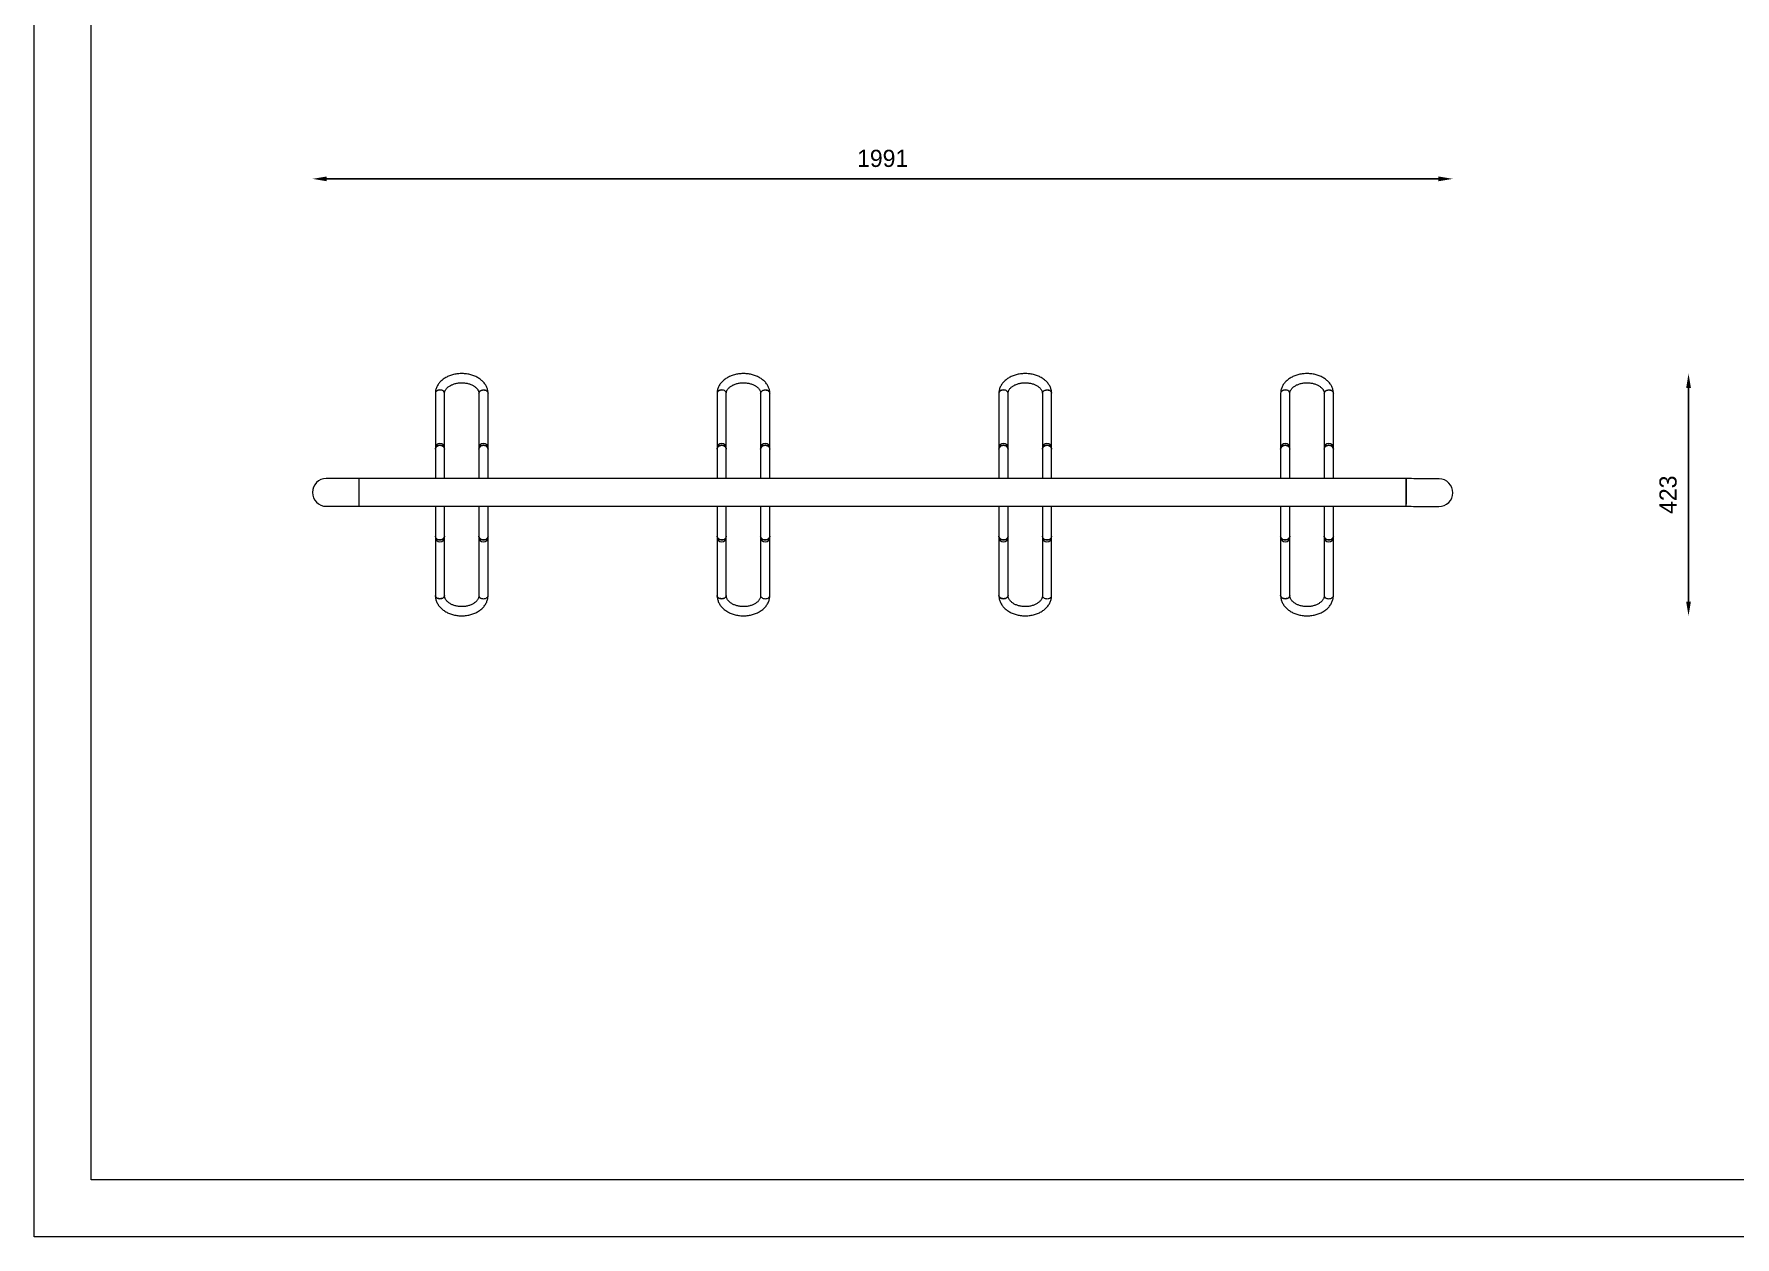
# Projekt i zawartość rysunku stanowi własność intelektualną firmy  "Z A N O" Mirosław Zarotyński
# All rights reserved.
# Model space of a CAD drawing. Header units: millimetres. Extents: x 1939 to 7879, y -2032 to 2168.
# Drawn here: x 1939 to 4909, y -2032 to 68 of the extents above; entities that cross this region are included whole.
import ezdxf

# ---------------------------------------------------------------- set-up
doc = ezdxf.new("R2010")
doc.units = ezdxf.units.MM
doc.header["$PDSIZE"] = -1
doc.layers.add('tabelka', color=155, linetype='Continuous')
doc.layers.add('WYMIAR', color=96, linetype='Continuous')
doc.dimstyles.new('1-1', dxfattribs={"dimtxt": 30, "dimasz": 25, "dimexe": 6.25, "dimexo": 30, "dimgap": 20.625, "dimtad": 1, "dimdec": 1, "dimtxsty": 'Standard', "dimcen": 0, "dimclrd": 2, "dimclre": 2, "dimclrt": 2, "dimadec": 0, "dimazin": 0, "dimtfac": 1, "dimtdec": 1, "dimtmove": 0, "dimatfit": 3, "dimfxl": 0, "dimarcsym": 0})

# ---------------------------------------------------------------- blocks, each defined once
blk = doc.blocks.new('rzut')
at = {"color": 7, "linetype": 'Continuous', "lineweight": 15}
for p, q in [((-931.8, -659.4), (-931.8, -755.3)), ((-915.8, -755.3), (-915.8, -659.4)), ((-855.8, -659.4), (-855.8, -755.3)), ((-839.8, -755.3), (-839.8, -659.4)), ((-439.8, -659.4), (-439.8, -755.3)), ((-423.8, -755.3), (-423.8, -659.4)), ((-363.8, -659.4), (-363.8, -755.3)), ((-347.8, -755.3), (-347.8, -659.4)), ((52.2, -659.4), (52.2, -755.3)), ((68.2, -755.3), (68.2, -659.4)), ((128.2, -659.4), (128.2, -755.3)), ((144.2, -755.3), (144.2, -659.4)), ((544.2, -659.4), (544.2, -755.3)), ((560.2, -755.3), (560.2, -659.4)), ((620.2, -659.4), (620.2, -755.3)), ((636.2, -755.3), (636.2, -659.4)), ((-931.8, -755.3), (-931.8, -756.9)), ((-931.8, -756.9), (-931.8, -808.3)), ((-915.8, -756.9), (-915.8, -755.3)), ((-915.8, -808.3), (-915.8, -756.9)), ((-855.8, -755.3), (-855.8, -756.9)), ((-855.8, -756.9), (-855.8, -808.3)), ((-839.8, -756.9), (-839.8, -755.3)), ((-839.8, -808.3), (-839.8, -756.9)), ((-439.8, -755.3), (-439.8, -756.9)), ((-439.8, -756.9), (-439.8, -808.3)), ((-423.8, -756.9), (-423.8, -755.3)), ((-423.8, -808.3), (-423.8, -756.9)), ((-363.8, -755.3), (-363.8, -756.9)), ((-363.8, -756.9), (-363.8, -808.3)), ((-347.8, -756.9), (-347.8, -755.3)), ((-347.8, -808.3), (-347.8, -756.9)), ((52.2, -755.3), (52.2, -756.9)), ((52.2, -756.9), (52.2, -808.3)), ((68.2, -756.9), (68.2, -755.3)), ((68.2, -808.3), (68.2, -756.9)), ((128.2, -755.3), (128.2, -756.9)), ((128.2, -756.9), (128.2, -808.3)), ((144.2, -756.9), (144.2, -755.3)), ((144.2, -808.3), (144.2, -756.9)), ((544.2, -755.3), (544.2, -756.9)), ((544.2, -756.9), (544.2, -808.3)), ((560.2, -756.9), (560.2, -755.3)), ((560.2, -808.3), (560.2, -756.9)), ((620.2, -755.3), (620.2, -756.9)), ((620.2, -756.9), (620.2, -808.3)), ((636.2, -756.9), (636.2, -755.3)), ((636.2, -808.3), (636.2, -756.9)), ((-1064.8, -808.3), (-1122.2, -808.3)), ((763.2, -808.3), (-1064.8, -808.3)), ((763.2, -808.3), (-1064.8, -808.3)), ((-1064.8, -856.6), (-1064.8, -808.3)), ((763.2, -856.6), (763.2, -808.3)), ((763.3, -824.5), (763.2, -824.5)), ((-1122.2, -856.6), (-1064.8, -856.6)), ((-1064.8, -856.6), (763.1, -856.6)), ((-1064.8, -856.6), (763.1, -856.6)), ((-931.8, -856.6), (-931.8, -908.9)), ((-915.8, -908.9), (-915.8, -856.6)), ((-855.8, -856.6), (-855.8, -908.9)), ((-839.8, -908.9), (-839.8, -856.6)), ((-439.8, -856.6), (-439.8, -908.9)), ((-423.8, -908.9), (-423.8, -856.6)), ((-363.8, -856.6), (-363.8, -908.9)), ((-347.8, -908.9), (-347.8, -856.6)), ((52.2, -856.6), (52.2, -908.9)), ((68.2, -908.9), (68.2, -856.6)), ((128.2, -856.6), (128.2, -908.9)), ((144.2, -908.9), (144.2, -856.6)), ((544.2, -856.6), (544.2, -908.9)), ((560.2, -908.9), (560.2, -856.6)), ((620.2, -856.6), (620.2, -908.9)), ((636.2, -908.9), (636.2, -856.6)), ((-931.8, -908.9), (-931.8, -910.5)), ((-931.8, -910.5), (-931.8, -1012.5)), ((-915.8, -910.5), (-915.8, -908.9)), ((-915.8, -1012.5), (-915.8, -910.5)), ((-855.8, -908.9), (-855.8, -910.5)), ((-855.8, -910.5), (-855.8, -1012.5)), ((-839.8, -910.5), (-839.8, -908.9)), ((-839.8, -1012.5), (-839.8, -910.5)), ((-439.8, -908.9), (-439.8, -910.5)), ((-439.8, -910.5), (-439.8, -1012.5)), ((-423.8, -910.5), (-423.8, -908.9)), ((-423.8, -1012.5), (-423.8, -910.5)), ((-363.8, -908.9), (-363.8, -910.5)), ((-363.8, -910.5), (-363.8, -1012.5)), ((-347.8, -910.5), (-347.8, -908.9)), ((-347.8, -1012.5), (-347.8, -910.5)), ((52.2, -908.9), (52.2, -910.5)), ((52.2, -910.5), (52.2, -1012.5)), ((68.2, -910.5), (68.2, -908.9)), ((68.2, -1012.5), (68.2, -910.5)), ((128.2, -908.9), (128.2, -910.5)), ((128.2, -910.5), (128.2, -1012.5)), ((144.2, -910.5), (144.2, -908.9)), ((144.2, -1012.5), (144.2, -910.5)), ((544.2, -908.9), (544.2, -910.5)), ((544.2, -910.5), (544.2, -1012.5)), ((560.2, -910.5), (560.2, -908.9)), ((560.2, -1012.5), (560.2, -910.5)), ((620.2, -908.9), (620.2, -910.5)), ((620.2, -910.5), (620.2, -1012.5)), ((636.2, -910.5), (636.2, -908.9)), ((636.2, -1012.5), (636.2, -910.5))]:
    blk.add_line(p, q, dxfattribs=at)
at = {"color": 7, "linetype": 'Continuous', "lineweight": 15, "flags": 128}
for points in [[(-923.8, -653.6), (-925.5, -653.8), (-927.1, -654.2), (-928.6, -654.8), (-929.9, -655.7), (-930.8, -656.7), (-931.5, -657.9), (-931.8, -659.1), (-931.8, -659.4)], [(-924, -653.7), (-925.7, -653.8), (-927.3, -654.3), (-928.8, -654.9), (-930, -655.8), (-930.9, -656.9), (-931.5, -658), (-931.8, -659.3), (-931.8, -659.4)], [(-915.8, -659.4), (-915.8, -658.9), (-916.1, -657.7), (-916.8, -656.6), (-917.8, -655.6), (-919.1, -654.7), (-920.6, -654.1), (-922.3, -653.8), (-924, -653.7)], [(-915.8, -659.4), (-915.8, -659.1), (-916.1, -657.9), (-916.7, -656.7), (-917.7, -655.7), (-918.9, -654.8), (-920.4, -654.2), (-922, -653.8), (-923.8, -653.6)], [(-855.8, -659.4), (-855.8, -659.1), (-855.5, -657.9), (-854.8, -656.7), (-853.9, -655.7), (-852.6, -654.8), (-851.1, -654.2), (-849.5, -653.8), (-847.8, -653.6)], [(-848, -653.7), (-849.7, -653.8), (-851.3, -654.3), (-852.8, -654.9), (-854, -655.8), (-854.9, -656.9), (-855.5, -658), (-855.8, -659.3), (-855.8, -659.4)], [(-839.8, -659.4), (-839.8, -658.9), (-840.1, -657.7), (-840.8, -656.6), (-841.8, -655.6), (-843.1, -654.7), (-844.6, -654.1), (-846.3, -653.8), (-848, -653.7)], [(-847.8, -653.6), (-846, -653.8), (-844.4, -654.2), (-842.9, -654.8), (-841.7, -655.7), (-840.7, -656.7), (-840.1, -657.9), (-839.8, -659.1), (-839.8, -659.4)], [(-431.8, -653.6), (-433.5, -653.8), (-435.1, -654.2), (-436.6, -654.8), (-437.9, -655.7), (-438.8, -656.7), (-439.5, -657.9), (-439.8, -659.1), (-439.8, -659.4)], [(-432, -653.7), (-433.7, -653.8), (-435.3, -654.3), (-436.8, -654.9), (-438, -655.8), (-438.9, -656.9), (-439.5, -658), (-439.8, -659.3), (-439.8, -659.4)], [(-423.8, -659.4), (-423.8, -658.9), (-424.1, -657.7), (-424.8, -656.6), (-425.8, -655.6), (-427.1, -654.7), (-428.6, -654.1), (-430.3, -653.8), (-432, -653.7)], [(-423.8, -659.4), (-423.8, -659.1), (-424.1, -657.9), (-424.7, -656.7), (-425.7, -655.7), (-426.9, -654.8), (-428.4, -654.2), (-430, -653.8), (-431.8, -653.6)], [(-363.8, -659.4), (-363.8, -659.1), (-363.5, -657.9), (-362.8, -656.7), (-361.9, -655.7), (-360.6, -654.8), (-359.1, -654.2), (-357.5, -653.8), (-355.8, -653.6)], [(-356, -653.7), (-357.7, -653.8), (-359.3, -654.3), (-360.8, -654.9), (-362, -655.8), (-362.9, -656.9), (-363.5, -658), (-363.8, -659.3), (-363.8, -659.4)], [(-347.8, -659.4), (-347.8, -658.9), (-348.1, -657.7), (-348.8, -656.6), (-349.8, -655.6), (-351.1, -654.7), (-352.6, -654.1), (-354.3, -653.8), (-356, -653.7)], [(-355.8, -653.6), (-354, -653.8), (-352.4, -654.2), (-350.9, -654.8), (-349.7, -655.7), (-348.7, -656.7), (-348.1, -657.9), (-347.8, -659.1), (-347.8, -659.4)], [(60.2, -653.6), (58.5, -653.8), (56.9, -654.2), (55.4, -654.8), (54.1, -655.7), (53.2, -656.7), (52.5, -657.9), (52.2, -659.1), (52.2, -659.4)], [(60, -653.7), (58.3, -653.8), (56.7, -654.3), (55.2, -654.9), (54, -655.8), (53.1, -656.9), (52.5, -658), (52.2, -659.3), (52.2, -659.4)], [(68.2, -659.4), (68.2, -658.9), (67.9, -657.7), (67.2, -656.6), (66.2, -655.6), (64.9, -654.7), (63.4, -654.1), (61.7, -653.8), (60, -653.7)], [(68.2, -659.4), (68.2, -659.1), (67.9, -657.9), (67.3, -656.7), (66.3, -655.7), (65.1, -654.8), (63.6, -654.2), (62, -653.8), (60.2, -653.6)], [(128.2, -659.4), (128.2, -659.1), (128.5, -657.9), (129.2, -656.7), (130.1, -655.7), (131.4, -654.8), (132.9, -654.2), (134.5, -653.8), (136.2, -653.6)], [(136, -653.7), (134.3, -653.8), (132.7, -654.3), (131.2, -654.9), (130, -655.8), (129.1, -656.9), (128.5, -658), (128.2, -659.3), (128.2, -659.4)], [(144.2, -659.4), (144.2, -658.9), (143.9, -657.7), (143.2, -656.6), (142.2, -655.6), (140.9, -654.7), (139.4, -654.1), (137.7, -653.8), (136, -653.7)], [(136.2, -653.6), (138, -653.8), (139.6, -654.2), (141.1, -654.8), (142.3, -655.7), (143.3, -656.7), (143.9, -657.9), (144.2, -659.1), (144.2, -659.4)], [(552.2, -653.6), (550.5, -653.8), (548.9, -654.2), (547.4, -654.8), (546.1, -655.7), (545.2, -656.7), (544.5, -657.9), (544.2, -659.1), (544.2, -659.4)], [(552, -653.7), (550.3, -653.8), (548.7, -654.3), (547.2, -654.9), (546, -655.8), (545.1, -656.9), (544.5, -658), (544.2, -659.3), (544.2, -659.4)], [(560.2, -659.4), (560.2, -658.9), (559.9, -657.7), (559.2, -656.6), (558.2, -655.6), (556.9, -654.7), (555.4, -654.1), (553.7, -653.8), (552, -653.7)], [(560.2, -659.4), (560.2, -659.1), (559.9, -657.9), (559.3, -656.7), (558.3, -655.7), (557.1, -654.8), (555.6, -654.2), (554, -653.8), (552.2, -653.6)], [(620.2, -659.4), (620.2, -659.1), (620.5, -657.9), (621.2, -656.7), (622.1, -655.7), (623.4, -654.8), (624.9, -654.2), (626.5, -653.8), (628.2, -653.6)], [(628, -653.7), (626.3, -653.8), (624.7, -654.3), (623.2, -654.9), (622, -655.8), (621.1, -656.9), (620.5, -658), (620.2, -659.3), (620.2, -659.4)], [(636.2, -659.4), (636.2, -658.9), (635.9, -657.7), (635.2, -656.6), (634.2, -655.6), (632.9, -654.7), (631.4, -654.1), (629.7, -653.8), (628, -653.7)], [(628.2, -653.6), (630, -653.8), (631.6, -654.2), (633.1, -654.8), (634.3, -655.7), (635.3, -656.7), (635.9, -657.9), (636.2, -659.1), (636.2, -659.4)], [(-931.8, -756.9), (-931.8, -756.6), (-931.5, -755.1), (-930.8, -753.8), (-929.9, -752.6), (-928.6, -751.6), (-927.1, -750.8), (-925.5, -750.3), (-923.8, -750.2)], [(-915.8, -756.9), (-915.9, -755.8), (-916.3, -754.4), (-917.1, -753.1), (-918.3, -752), (-919.6, -751.1), (-921.2, -750.5), (-922.9, -750.2), (-924.6, -750.2), (-926.3, -750.5), (-927.9, -751.1), (-929.3, -752), (-930.4, -753.1), (-931.2, -754.4), (-931.7, -755.8), (-931.8, -756.9)], [(-923.8, -750.2), (-922, -750.3), (-920.4, -750.8), (-918.9, -751.6), (-917.7, -752.6), (-916.7, -753.8), (-916.1, -755.1), (-915.8, -756.6), (-915.8, -756.9)], [(-855.8, -756.9), (-855.8, -756.6), (-855.5, -755.1), (-854.8, -753.8), (-853.9, -752.6), (-852.6, -751.6), (-851.1, -750.8), (-849.5, -750.3), (-847.8, -750.2)], [(-839.8, -756.9), (-839.9, -755.8), (-840.3, -754.4), (-841.1, -753.1), (-842.3, -752), (-843.6, -751.1), (-845.2, -750.5), (-846.9, -750.2), (-848.6, -750.2), (-850.3, -750.5), (-851.9, -751.1), (-853.3, -752), (-854.4, -753.1), (-855.2, -754.4), (-855.7, -755.8), (-855.8, -756.9)], [(-847.8, -750.2), (-846, -750.3), (-844.4, -750.8), (-842.9, -751.6), (-841.7, -752.6), (-840.7, -753.8), (-840.1, -755.1), (-839.8, -756.6), (-839.8, -756.9)], [(-439.8, -756.9), (-439.8, -756.6), (-439.5, -755.1), (-438.8, -753.8), (-437.9, -752.6), (-436.6, -751.6), (-435.1, -750.8), (-433.5, -750.3), (-431.8, -750.2)], [(-423.8, -756.9), (-423.9, -755.8), (-424.3, -754.4), (-425.1, -753.1), (-426.3, -752), (-427.6, -751.1), (-429.2, -750.5), (-430.9, -750.2), (-432.6, -750.2), (-434.3, -750.5), (-435.9, -751.1), (-437.3, -752), (-438.4, -753.1), (-439.2, -754.4), (-439.7, -755.8), (-439.8, -756.9)], [(-431.8, -750.2), (-430, -750.3), (-428.4, -750.8), (-426.9, -751.6), (-425.7, -752.6), (-424.7, -753.8), (-424.1, -755.1), (-423.8, -756.6), (-423.8, -756.9)], [(-363.8, -756.9), (-363.8, -756.6), (-363.5, -755.1), (-362.8, -753.8), (-361.9, -752.6), (-360.6, -751.6), (-359.1, -750.8), (-357.5, -750.3), (-355.8, -750.2)], [(-347.8, -756.9), (-347.9, -755.8), (-348.3, -754.4), (-349.1, -753.1), (-350.3, -752), (-351.6, -751.1), (-353.2, -750.5), (-354.9, -750.2), (-356.6, -750.2), (-358.3, -750.5), (-359.9, -751.1), (-361.3, -752), (-362.4, -753.1), (-363.2, -754.4), (-363.7, -755.8), (-363.8, -756.9)], [(-355.8, -750.2), (-354, -750.3), (-352.4, -750.8), (-350.9, -751.6), (-349.7, -752.6), (-348.7, -753.8), (-348.1, -755.1), (-347.8, -756.6), (-347.8, -756.9)], [(52.2, -756.9), (52.2, -756.6), (52.5, -755.1), (53.2, -753.8), (54.1, -752.6), (55.4, -751.6), (56.9, -750.8), (58.5, -750.3), (60.2, -750.2)], [(68.2, -756.9), (68.1, -755.8), (67.7, -754.4), (66.9, -753.1), (65.7, -752), (64.4, -751.1), (62.8, -750.5), (61.1, -750.2), (59.4, -750.2), (57.7, -750.5), (56.1, -751.1), (54.7, -752), (53.6, -753.1), (52.8, -754.4), (52.3, -755.8), (52.2, -756.9)], [(60.2, -750.2), (62, -750.3), (63.6, -750.8), (65.1, -751.6), (66.3, -752.6), (67.3, -753.8), (67.9, -755.1), (68.2, -756.6), (68.2, -756.9)], [(128.2, -756.9), (128.2, -756.6), (128.5, -755.1), (129.2, -753.8), (130.1, -752.6), (131.4, -751.6), (132.9, -750.8), (134.5, -750.3), (136.2, -750.2)], [(144.2, -756.9), (144.1, -755.8), (143.7, -754.4), (142.9, -753.1), (141.7, -752), (140.4, -751.1), (138.8, -750.5), (137.1, -750.2), (135.4, -750.2), (133.7, -750.5), (132.1, -751.1), (130.7, -752), (129.6, -753.1), (128.8, -754.4), (128.3, -755.8), (128.2, -756.9)], [(136.2, -750.2), (138, -750.3), (139.6, -750.8), (141.1, -751.6), (142.3, -752.6), (143.3, -753.8), (143.9, -755.1), (144.2, -756.6), (144.2, -756.9)], [(544.2, -756.9), (544.2, -756.6), (544.5, -755.1), (545.2, -753.8), (546.1, -752.6), (547.4, -751.6), (548.9, -750.8), (550.5, -750.3), (552.2, -750.2)], [(560.2, -756.9), (560.1, -755.8), (559.7, -754.4), (558.9, -753.1), (557.7, -752), (556.4, -751.1), (554.8, -750.5), (553.1, -750.2), (551.4, -750.2), (549.7, -750.5), (548.1, -751.1), (546.7, -752), (545.6, -753.1), (544.8, -754.4), (544.3, -755.8), (544.2, -756.9)], [(552.2, -750.2), (554, -750.3), (555.6, -750.8), (557.1, -751.6), (558.3, -752.6), (559.3, -753.8), (559.9, -755.1), (560.2, -756.6), (560.2, -756.9)], [(620.2, -756.9), (620.2, -756.6), (620.5, -755.1), (621.2, -753.8), (622.1, -752.6), (623.4, -751.6), (624.9, -750.8), (626.5, -750.3), (628.2, -750.2)], [(636.2, -756.9), (636.1, -755.8), (635.7, -754.4), (634.9, -753.1), (633.7, -752), (632.4, -751.1), (630.8, -750.5), (629.1, -750.2), (627.4, -750.2), (625.7, -750.5), (624.1, -751.1), (622.7, -752), (621.6, -753.1), (620.8, -754.4), (620.3, -755.8), (620.2, -756.9)], [(628.2, -750.2), (630, -750.3), (631.6, -750.8), (633.1, -751.6), (634.3, -752.6), (635.3, -753.8), (635.9, -755.1), (636.2, -756.6), (636.2, -756.9)], [(763.4, -808.3), (763.4, -808.5), (763.4, -809), (763.4, -809.9), (763.4, -811.1), (763.4, -812.6), (763.4, -814.4), (763.4, -816.5), (763.4, -818.8), (763.3, -821.3), (763.3, -823.9), (763.3, -826.7), (763.3, -829.6), (763.2, -832.5), (763.2, -835.4), (763.2, -838.3), (763.2, -841.1), (763.1, -843.7), (763.1, -846.2), (763.1, -848.5), (763.1, -850.6), (763.1, -852.4), (763, -853.9), (763, -855.1), (763, -855.9), (763, -856.5), (763, -856.6), (763, -856.6)], [(820.8, -808.8), (820.7, -808.8), (820.1, -808.8), (819.3, -808.8), (818, -808.8), (816.5, -808.8), (814.6, -808.8), (812.4, -808.8), (809.9, -808.8), (807.1, -808.7), (804, -808.7), (800.7, -808.7), (797.2, -808.6), (793.4, -808.6), (789.5, -808.6), (785.4, -808.5), (781.2, -808.5), (776.8, -808.5), (772.4, -808.4), (768, -808.4), (763.4, -808.3)], [(763, -856.6), (767.5, -856.7), (772, -856.7), (776.4, -856.8), (780.8, -856.8), (785, -856.8), (789.1, -856.9), (793, -856.9), (796.8, -856.9), (800.3, -857), (803.6, -857), (806.7, -857), (809.5, -857), (812, -857.1), (814.2, -857.1), (816.1, -857.1), (817.6, -857.1), (818.8, -857.1), (819.7, -857.1), (820.2, -857.1), (820.4, -857.1)], [(-915.8, -908.9), (-915.9, -909.9), (-916.3, -911.3), (-917.1, -912.6), (-918.3, -913.7), (-919.6, -914.6), (-921.2, -915.2), (-922.9, -915.5), (-924.6, -915.5), (-926.3, -915.2), (-927.9, -914.6), (-929.3, -913.7), (-930.4, -912.6), (-931.2, -911.3), (-931.7, -909.9), (-931.8, -908.9)], [(-931.8, -908.9), (-931.8, -909.2), (-931.5, -910.6), (-930.8, -912), (-929.9, -913.2), (-928.6, -914.2), (-927.1, -914.9), (-925.5, -915.4), (-923.8, -915.5)], [(-923.8, -915.5), (-922, -915.4), (-920.4, -914.9), (-918.9, -914.2), (-917.7, -913.2), (-916.7, -912), (-916.1, -910.6), (-915.8, -909.2), (-915.8, -908.9)], [(-839.8, -908.9), (-839.9, -909.9), (-840.3, -911.3), (-841.1, -912.6), (-842.3, -913.7), (-843.6, -914.6), (-845.2, -915.2), (-846.9, -915.5), (-848.6, -915.5), (-850.3, -915.2), (-851.9, -914.6), (-853.3, -913.7), (-854.4, -912.6), (-855.2, -911.3), (-855.7, -909.9), (-855.8, -908.9)], [(-855.8, -908.9), (-855.8, -909.2), (-855.5, -910.6), (-854.8, -912), (-853.9, -913.2), (-852.6, -914.2), (-851.1, -914.9), (-849.5, -915.4), (-847.8, -915.5)], [(-847.8, -915.5), (-846, -915.4), (-844.4, -914.9), (-842.9, -914.2), (-841.7, -913.2), (-840.7, -912), (-840.1, -910.6), (-839.8, -909.2), (-839.8, -908.9)], [(-423.8, -908.9), (-423.9, -909.9), (-424.3, -911.3), (-425.1, -912.6), (-426.3, -913.7), (-427.6, -914.6), (-429.2, -915.2), (-430.9, -915.5), (-432.6, -915.5), (-434.3, -915.2), (-435.9, -914.6), (-437.3, -913.7), (-438.4, -912.6), (-439.2, -911.3), (-439.7, -909.9), (-439.8, -908.9)], [(-439.8, -908.9), (-439.8, -909.2), (-439.5, -910.6), (-438.8, -912), (-437.9, -913.2), (-436.6, -914.2), (-435.1, -914.9), (-433.5, -915.4), (-431.8, -915.5)], [(-431.8, -915.5), (-430, -915.4), (-428.4, -914.9), (-426.9, -914.2), (-425.7, -913.2), (-424.7, -912), (-424.1, -910.6), (-423.8, -909.2), (-423.8, -908.9)], [(-347.8, -908.9), (-347.9, -909.9), (-348.3, -911.3), (-349.1, -912.6), (-350.3, -913.7), (-351.6, -914.6), (-353.2, -915.2), (-354.9, -915.5), (-356.6, -915.5), (-358.3, -915.2), (-359.9, -914.6), (-361.3, -913.7), (-362.4, -912.6), (-363.2, -911.3), (-363.7, -909.9), (-363.8, -908.9)], [(-363.8, -908.9), (-363.8, -909.2), (-363.5, -910.6), (-362.8, -912), (-361.9, -913.2), (-360.6, -914.2), (-359.1, -914.9), (-357.5, -915.4), (-355.8, -915.5)], [(-355.8, -915.5), (-354, -915.4), (-352.4, -914.9), (-350.9, -914.2), (-349.7, -913.2), (-348.7, -912), (-348.1, -910.6), (-347.8, -909.2), (-347.8, -908.9)], [(68.2, -908.9), (68.1, -909.9), (67.7, -911.3), (66.9, -912.6), (65.7, -913.7), (64.4, -914.6), (62.8, -915.2), (61.1, -915.5), (59.4, -915.5), (57.7, -915.2), (56.1, -914.6), (54.7, -913.7), (53.6, -912.6), (52.8, -911.3), (52.3, -909.9), (52.2, -908.9)], [(52.2, -908.9), (52.2, -909.2), (52.5, -910.6), (53.2, -912), (54.1, -913.2), (55.4, -914.2), (56.9, -914.9), (58.5, -915.4), (60.2, -915.5)], [(60.2, -915.5), (62, -915.4), (63.6, -914.9), (65.1, -914.2), (66.3, -913.2), (67.3, -912), (67.9, -910.6), (68.2, -909.2), (68.2, -908.9)], [(144.2, -908.9), (144.1, -909.9), (143.7, -911.3), (142.9, -912.6), (141.7, -913.7), (140.4, -914.6), (138.8, -915.2), (137.1, -915.5), (135.4, -915.5), (133.7, -915.2), (132.1, -914.6), (130.7, -913.7), (129.6, -912.6), (128.8, -911.3), (128.3, -909.9), (128.2, -908.9)], [(128.2, -908.9), (128.2, -909.2), (128.5, -910.6), (129.2, -912), (130.1, -913.2), (131.4, -914.2), (132.9, -914.9), (134.5, -915.4), (136.2, -915.5)], [(136.2, -915.5), (138, -915.4), (139.6, -914.9), (141.1, -914.2), (142.3, -913.2), (143.3, -912), (143.9, -910.6), (144.2, -909.2), (144.2, -908.9)], [(560.2, -908.9), (560.1, -909.9), (559.7, -911.3), (558.9, -912.6), (557.7, -913.7), (556.4, -914.6), (554.8, -915.2), (553.1, -915.5), (551.4, -915.5), (549.7, -915.2), (548.1, -914.6), (546.7, -913.7), (545.6, -912.6), (544.8, -911.3), (544.3, -909.9), (544.2, -908.9)], [(544.2, -908.9), (544.2, -909.2), (544.5, -910.6), (545.2, -912), (546.1, -913.2), (547.4, -914.2), (548.9, -914.9), (550.5, -915.4), (552.2, -915.5)], [(552.2, -915.5), (554, -915.4), (555.6, -914.9), (557.1, -914.2), (558.3, -913.2), (559.3, -912), (559.9, -910.6), (560.2, -909.2), (560.2, -908.9)], [(636.2, -908.9), (636.1, -909.9), (635.7, -911.3), (634.9, -912.6), (633.7, -913.7), (632.4, -914.6), (630.8, -915.2), (629.1, -915.5), (627.4, -915.5), (625.7, -915.2), (624.1, -914.6), (622.7, -913.7), (621.6, -912.6), (620.8, -911.3), (620.3, -909.9), (620.2, -908.9)], [(620.2, -908.9), (620.2, -909.2), (620.5, -910.6), (621.2, -912), (622.1, -913.2), (623.4, -914.2), (624.9, -914.9), (626.5, -915.4), (628.2, -915.5)], [(628.2, -915.5), (630, -915.4), (631.6, -914.9), (633.1, -914.2), (634.3, -913.2), (635.3, -912), (635.9, -910.6), (636.2, -909.2), (636.2, -908.9)], [(-923.8, -1018), (-925.5, -1017.9), (-927.1, -1017.5), (-928.6, -1016.9), (-929.9, -1016.1), (-930.8, -1015.1), (-931.5, -1014), (-931.8, -1012.8), (-931.8, -1012.5)], [(-931.8, -1012.5), (-931.8, -1012.8), (-931.5, -1014), (-930.8, -1015.1), (-929.9, -1016.1), (-928.6, -1016.9), (-927.1, -1017.5), (-925.5, -1017.9), (-923.8, -1018)], [(-915.8, -1012.5), (-915.8, -1012.8), (-916.1, -1014), (-916.7, -1015.1), (-917.7, -1016.1), (-918.9, -1016.9), (-920.4, -1017.5), (-922, -1017.9), (-923.8, -1018)], [(-923.8, -1018), (-922, -1017.9), (-920.4, -1017.5), (-918.9, -1016.9), (-917.7, -1016.1), (-916.7, -1015.1), (-916.1, -1014), (-915.8, -1012.8), (-915.8, -1012.5)], [(-855.8, -1012.5), (-855.8, -1012.8), (-855.5, -1014), (-854.8, -1015.1), (-853.9, -1016.1), (-852.6, -1016.9), (-851.1, -1017.5), (-849.5, -1017.9), (-847.8, -1018)], [(-855.8, -1012.5), (-855.8, -1012.8), (-855.5, -1014), (-854.8, -1015.1), (-853.9, -1016.1), (-852.6, -1016.9), (-851.1, -1017.5), (-849.5, -1017.9), (-847.8, -1018)], [(-847.8, -1018), (-846, -1017.9), (-844.4, -1017.5), (-842.9, -1016.9), (-841.7, -1016.1), (-840.7, -1015.1), (-840.1, -1014), (-839.8, -1012.8), (-839.8, -1012.5)], [(-847.8, -1018), (-846, -1017.9), (-844.4, -1017.5), (-842.9, -1016.9), (-841.7, -1016.1), (-840.7, -1015.1), (-840.1, -1014), (-839.8, -1012.8), (-839.8, -1012.5)], [(-431.8, -1018), (-433.5, -1017.9), (-435.1, -1017.5), (-436.6, -1016.9), (-437.9, -1016.1), (-438.8, -1015.1), (-439.5, -1014), (-439.8, -1012.8), (-439.8, -1012.5)], [(-439.8, -1012.5), (-439.8, -1012.8), (-439.5, -1014), (-438.8, -1015.1), (-437.9, -1016.1), (-436.6, -1016.9), (-435.1, -1017.5), (-433.5, -1017.9), (-431.8, -1018)], [(-423.8, -1012.5), (-423.8, -1012.8), (-424.1, -1014), (-424.7, -1015.1), (-425.7, -1016.1), (-426.9, -1016.9), (-428.4, -1017.5), (-430, -1017.9), (-431.8, -1018)], [(-431.8, -1018), (-430, -1017.9), (-428.4, -1017.5), (-426.9, -1016.9), (-425.7, -1016.1), (-424.7, -1015.1), (-424.1, -1014), (-423.8, -1012.8), (-423.8, -1012.5)], [(-363.8, -1012.5), (-363.8, -1012.8), (-363.5, -1014), (-362.8, -1015.1), (-361.9, -1016.1), (-360.6, -1016.9), (-359.1, -1017.5), (-357.5, -1017.9), (-355.8, -1018)], [(-363.8, -1012.5), (-363.8, -1012.8), (-363.5, -1014), (-362.8, -1015.1), (-361.9, -1016.1), (-360.6, -1016.9), (-359.1, -1017.5), (-357.5, -1017.9), (-355.8, -1018)], [(-355.8, -1018), (-354, -1017.9), (-352.4, -1017.5), (-350.9, -1016.9), (-349.7, -1016.1), (-348.7, -1015.1), (-348.1, -1014), (-347.8, -1012.8), (-347.8, -1012.5)], [(-355.8, -1018), (-354, -1017.9), (-352.4, -1017.5), (-350.9, -1016.9), (-349.7, -1016.1), (-348.7, -1015.1), (-348.1, -1014), (-347.8, -1012.8), (-347.8, -1012.5)], [(60.2, -1018), (58.5, -1017.9), (56.9, -1017.5), (55.4, -1016.9), (54.1, -1016.1), (53.2, -1015.1), (52.5, -1014), (52.2, -1012.8), (52.2, -1012.5)], [(52.2, -1012.5), (52.2, -1012.8), (52.5, -1014), (53.2, -1015.1), (54.1, -1016.1), (55.4, -1016.9), (56.9, -1017.5), (58.5, -1017.9), (60.2, -1018)], [(68.2, -1012.5), (68.2, -1012.8), (67.9, -1014), (67.3, -1015.1), (66.3, -1016.1), (65.1, -1016.9), (63.6, -1017.5), (62, -1017.9), (60.2, -1018)], [(60.2, -1018), (62, -1017.9), (63.6, -1017.5), (65.1, -1016.9), (66.3, -1016.1), (67.3, -1015.1), (67.9, -1014), (68.2, -1012.8), (68.2, -1012.5)], [(128.2, -1012.5), (128.2, -1012.8), (128.5, -1014), (129.2, -1015.1), (130.1, -1016.1), (131.4, -1016.9), (132.9, -1017.5), (134.5, -1017.9), (136.2, -1018)], [(128.2, -1012.5), (128.2, -1012.8), (128.5, -1014), (129.2, -1015.1), (130.1, -1016.1), (131.4, -1016.9), (132.9, -1017.5), (134.5, -1017.9), (136.2, -1018)], [(136.2, -1018), (138, -1017.9), (139.6, -1017.5), (141.1, -1016.9), (142.3, -1016.1), (143.3, -1015.1), (143.9, -1014), (144.2, -1012.8), (144.2, -1012.5)], [(136.2, -1018), (138, -1017.9), (139.6, -1017.5), (141.1, -1016.9), (142.3, -1016.1), (143.3, -1015.1), (143.9, -1014), (144.2, -1012.8), (144.2, -1012.5)], [(552.2, -1018), (550.5, -1017.9), (548.9, -1017.5), (547.4, -1016.9), (546.1, -1016.1), (545.2, -1015.1), (544.5, -1014), (544.2, -1012.8), (544.2, -1012.5)], [(544.2, -1012.5), (544.2, -1012.8), (544.5, -1014), (545.2, -1015.1), (546.1, -1016.1), (547.4, -1016.9), (548.9, -1017.5), (550.5, -1017.9), (552.2, -1018)], [(560.2, -1012.5), (560.2, -1012.8), (559.9, -1014), (559.3, -1015.1), (558.3, -1016.1), (557.1, -1016.9), (555.6, -1017.5), (554, -1017.9), (552.2, -1018)], [(552.2, -1018), (554, -1017.9), (555.6, -1017.5), (557.1, -1016.9), (558.3, -1016.1), (559.3, -1015.1), (559.9, -1014), (560.2, -1012.8), (560.2, -1012.5)], [(620.2, -1012.5), (620.2, -1012.8), (620.5, -1014), (621.2, -1015.1), (622.1, -1016.1), (623.4, -1016.9), (624.9, -1017.5), (626.5, -1017.9), (628.2, -1018)], [(620.2, -1012.5), (620.2, -1012.8), (620.5, -1014), (621.2, -1015.1), (622.1, -1016.1), (623.4, -1016.9), (624.9, -1017.5), (626.5, -1017.9), (628.2, -1018)], [(628.2, -1018), (630, -1017.9), (631.6, -1017.5), (633.1, -1016.9), (634.3, -1016.1), (635.3, -1015.1), (635.9, -1014), (636.2, -1012.8), (636.2, -1012.5)], [(628.2, -1018), (630, -1017.9), (631.6, -1017.5), (633.1, -1016.9), (634.3, -1016.1), (635.3, -1015.1), (635.9, -1014), (636.2, -1012.8), (636.2, -1012.5)]]:
    blk.add_lwpolyline(points, dxfattribs=at)
at = {"color": 7, "linetype": 'Continuous', "lineweight": 15}
for centre, radius, start, end in [((-923.8, -755.3), 8, 0, 180), ((-847.8, -755.3), 8, 0, 180), ((-431.8, -755.3), 8, 0, 180), ((-355.8, -755.3), 8, 0, 180), ((60.2, -755.3), 8, 0, 180), ((136.2, -755.3), 8, 0, 180), ((552.2, -755.3), 8, 0, 180), ((628.2, -755.3), 8, 0, 180), ((-1122.2, -832.5), 24.2, 90, 270), ((820.6, -833), 24.2, 269.4972, 89.4972), ((-923.8, -910.5), 8, 180, 0), ((-847.8, -910.5), 8, 180, 0), ((-431.8, -910.5), 8, 180, 0), ((-355.8, -910.5), 8, 180, 0), ((60.2, -910.5), 8, 180, 0), ((136.2, -910.5), 8, 180, 0), ((552.2, -910.5), 8, 180, 0), ((628.2, -910.5), 8, 180, 0)]:
    blk.add_arc(centre, radius, start, end, dxfattribs=at)
for points, knots in [([(-839.8, -659.4), (-839.8, -658.8), (-839.8, -657.2), (-840.1, -654.7), (-840.8, -651.9), (-841.8, -649.2), (-843, -646.5), (-844.6, -643.9), (-846.4, -641.4), (-848.6, -639), (-851, -636.8), (-853.6, -634.7), (-856.5, -632.8), (-859.5, -631.1), (-862.8, -629.5), (-866.2, -628.2), (-869.8, -627.1), (-873.4, -626.3), (-877.1, -625.6), (-880.9, -625.2), (-884.8, -625), (-888.6, -625.1), (-892.4, -625.4), (-896.2, -625.9), (-899.9, -626.7), (-903.5, -627.7), (-907, -628.9), (-910.4, -630.3), (-913.6, -631.9), (-916.6, -633.8), (-919.4, -635.8), (-922, -638), (-924.3, -640.4), (-926.3, -643), (-928, -645.6), (-929.4, -648.4), (-930.5, -651.2), (-931.3, -654), (-931.7, -656.8), (-931.7, -658.6), (-931.8, -659.4)], [0, 0, 0, 0, 0.015897, 0.04109, 0.066293, 0.091595, 0.117078, 0.142806, 0.168814, 0.195112, 0.221681, 0.24848, 0.275459, 0.302563, 0.329743, 0.356963, 0.384189, 0.41141, 0.438619, 0.465819, 0.493016, 0.520218, 0.547434, 0.574672, 0.601941, 0.629249, 0.656601, 0.683997, 0.711429, 0.738874, 0.766293, 0.793637, 0.820845, 0.84785, 0.874589, 0.901017, 0.927116, 0.952903, 0.978422, 1, 1, 1, 1]), ([(-915.8, -659.4), (-915.8, -659.2), (-915.7, -658.3), (-915.5, -657), (-915, -655.3), (-914.2, -653.7), (-913.2, -652.1), (-911.8, -650.5), (-910.2, -648.9), (-908.3, -647.5), (-906.2, -646.2), (-903.9, -644.9), (-901.4, -643.9), (-898.8, -642.9), (-896, -642.2), (-893.1, -641.6), (-890, -641.2), (-887, -641.1), (-883.9, -641.1), (-880.9, -641.3), (-877.9, -641.7), (-875, -642.3), (-872.2, -643.1), (-869.6, -644.1), (-867.1, -645.2), (-864.9, -646.4), (-862.9, -647.7), (-861.1, -649.2), (-859.6, -650.7), (-858.3, -652.2), (-857.3, -653.8), (-856.5, -655.4), (-856, -657), (-855.8, -658.3), (-855.8, -659.2), (-855.8, -659.4)], [0, 0, 0, 0, 0.01495, 0.052796, 0.085443, 0.116567, 0.149612, 0.181478, 0.212603, 0.243324, 0.273849, 0.304307, 0.334759, 0.365243, 0.395781, 0.426376, 0.457019, 0.487697, 0.518389, 0.549072, 0.579719, 0.610307, 0.64082, 0.671244, 0.701578, 0.73183, 0.762033, 0.792235, 0.822516, 0.853022, 0.883976, 0.915701, 0.948637, 0.983297, 1, 1, 1, 1]), ([(-347.8, -659.4), (-347.8, -658.8), (-347.8, -657.2), (-348.1, -654.7), (-348.8, -651.9), (-349.8, -649.2), (-351, -646.5), (-352.6, -643.9), (-354.4, -641.4), (-356.6, -639), (-359, -636.8), (-361.6, -634.7), (-364.5, -632.8), (-367.5, -631.1), (-370.8, -629.5), (-374.2, -628.2), (-377.8, -627.1), (-381.4, -626.3), (-385.1, -625.6), (-388.9, -625.2), (-392.8, -625), (-396.6, -625.1), (-400.4, -625.4), (-404.2, -625.9), (-407.9, -626.7), (-411.5, -627.7), (-415, -628.9), (-418.4, -630.3), (-421.6, -631.9), (-424.6, -633.8), (-427.4, -635.8), (-430, -638), (-432.3, -640.4), (-434.3, -643), (-436, -645.6), (-437.4, -648.4), (-438.5, -651.2), (-439.3, -654), (-439.7, -656.8), (-439.7, -658.6), (-439.8, -659.4)], [0, 0, 0, 0, 0.015897, 0.04109, 0.066293, 0.091595, 0.117078, 0.142806, 0.168814, 0.195112, 0.22168, 0.24848, 0.275459, 0.302563, 0.329743, 0.356963, 0.384189, 0.41141, 0.438619, 0.465819, 0.493016, 0.520218, 0.547434, 0.574672, 0.601941, 0.629249, 0.656602, 0.683997, 0.711429, 0.738874, 0.766293, 0.793637, 0.820845, 0.84785, 0.874589, 0.901017, 0.927116, 0.952903, 0.978422, 1, 1, 1, 1]), ([(-423.8, -659.4), (-423.8, -659.2), (-423.7, -658.3), (-423.5, -657), (-423, -655.3), (-422.2, -653.7), (-421.2, -652.1), (-419.8, -650.5), (-418.2, -648.9), (-416.3, -647.5), (-414.2, -646.2), (-411.9, -644.9), (-409.4, -643.9), (-406.8, -642.9), (-404, -642.2), (-401.1, -641.6), (-398, -641.2), (-395, -641.1), (-391.9, -641.1), (-388.9, -641.3), (-385.9, -641.7), (-383, -642.3), (-380.2, -643.1), (-377.6, -644.1), (-375.1, -645.2), (-372.9, -646.4), (-370.9, -647.7), (-369.1, -649.2), (-367.6, -650.7), (-366.3, -652.2), (-365.3, -653.8), (-364.5, -655.4), (-364, -657), (-363.8, -658.3), (-363.8, -659.2), (-363.8, -659.4)], [0, 0, 0, 0, 0.01495, 0.052796, 0.085443, 0.116567, 0.149612, 0.181478, 0.212603, 0.243324, 0.273849, 0.304307, 0.334759, 0.365243, 0.395781, 0.426376, 0.457019, 0.487697, 0.518388, 0.549072, 0.579719, 0.610307, 0.640819, 0.671244, 0.701577, 0.73183, 0.762033, 0.792235, 0.822516, 0.853022, 0.883976, 0.915701, 0.948637, 0.983297, 1, 1, 1, 1]), ([(144.2, -659.4), (144.2, -658.8), (144.2, -657.2), (143.9, -654.7), (143.2, -651.9), (142.2, -649.2), (141, -646.5), (139.4, -643.9), (137.6, -641.4), (135.4, -639), (133, -636.8), (130.4, -634.7), (127.5, -632.8), (124.5, -631.1), (121.2, -629.5), (117.8, -628.2), (114.2, -627.1), (110.6, -626.3), (106.9, -625.6), (103.1, -625.2), (99.2, -625), (95.4, -625.1), (91.6, -625.4), (87.8, -625.9), (84.1, -626.7), (80.5, -627.7), (77, -628.9), (73.6, -630.3), (70.4, -631.9), (67.4, -633.8), (64.6, -635.8), (62, -638), (59.7, -640.4), (57.7, -643), (56, -645.6), (54.6, -648.4), (53.5, -651.2), (52.7, -654), (52.3, -656.8), (52.3, -658.6), (52.2, -659.4)], [0, 0, 0, 0, 0.015897, 0.04109, 0.066293, 0.091595, 0.117079, 0.142806, 0.168814, 0.195112, 0.221681, 0.24848, 0.275458, 0.302563, 0.329743, 0.356963, 0.384189, 0.411409, 0.438619, 0.465819, 0.493016, 0.520218, 0.547434, 0.574672, 0.601941, 0.62925, 0.656602, 0.683997, 0.711429, 0.738873, 0.766293, 0.793637, 0.820845, 0.84785, 0.874589, 0.901017, 0.927116, 0.952903, 0.978422, 1, 1, 1, 1]), ([(68.2, -659.4), (68.2, -659.2), (68.3, -658.3), (68.5, -657), (69, -655.3), (69.8, -653.7), (70.8, -652.1), (72.2, -650.5), (73.8, -648.9), (75.7, -647.5), (77.8, -646.2), (80.1, -644.9), (82.6, -643.9), (85.2, -642.9), (88, -642.2), (90.9, -641.6), (94, -641.2), (97, -641.1), (100.1, -641.1), (103.1, -641.3), (106.1, -641.7), (109, -642.3), (111.8, -643.1), (114.4, -644.1), (116.9, -645.2), (119.1, -646.4), (121.1, -647.7), (122.9, -649.2), (124.4, -650.7), (125.7, -652.2), (126.7, -653.8), (127.5, -655.4), (128, -657), (128.2, -658.3), (128.2, -659.2), (128.2, -659.4)], [0, 0, 0, 0, 0.01495, 0.052796, 0.085443, 0.116567, 0.149612, 0.181478, 0.212603, 0.243323, 0.273849, 0.304307, 0.334759, 0.365243, 0.395781, 0.426376, 0.457019, 0.487697, 0.518389, 0.549073, 0.579719, 0.610307, 0.640819, 0.671244, 0.701578, 0.73183, 0.762033, 0.792234, 0.822516, 0.853022, 0.883976, 0.9157, 0.948637, 0.983297, 1, 1, 1, 1]), ([(636.2, -659.4), (636.2, -658.8), (636.2, -657.2), (635.9, -654.7), (635.2, -651.9), (634.2, -649.2), (633, -646.5), (631.4, -643.9), (629.6, -641.4), (627.4, -639), (625, -636.8), (622.4, -634.7), (619.5, -632.8), (616.5, -631.1), (613.2, -629.5), (609.8, -628.2), (606.2, -627.1), (602.6, -626.3), (598.9, -625.6), (595.1, -625.2), (591.2, -625), (587.4, -625.1), (583.6, -625.4), (579.8, -625.9), (576.1, -626.7), (572.5, -627.7), (569, -628.9), (565.6, -630.3), (562.4, -631.9), (559.4, -633.8), (556.6, -635.8), (554, -638), (551.7, -640.4), (549.7, -643), (548, -645.6), (546.6, -648.4), (545.5, -651.2), (544.7, -654), (544.3, -656.8), (544.3, -658.6), (544.2, -659.4)], [0, 0, 0, 0, 0.015897, 0.04109, 0.066293, 0.091595, 0.117078, 0.142806, 0.168815, 0.195112, 0.22168, 0.24848, 0.275459, 0.302563, 0.329743, 0.356963, 0.384189, 0.41141, 0.438619, 0.465819, 0.493016, 0.520219, 0.547434, 0.574672, 0.601941, 0.629249, 0.656602, 0.683997, 0.71143, 0.738873, 0.766293, 0.793637, 0.820845, 0.84785, 0.874589, 0.901017, 0.927116, 0.952902, 0.978422, 1, 1, 1, 1]), ([(560.2, -659.4), (560.2, -659.2), (560.3, -658.3), (560.5, -657), (561, -655.3), (561.8, -653.7), (562.8, -652.1), (564.2, -650.5), (565.8, -648.9), (567.7, -647.5), (569.8, -646.2), (572.1, -644.9), (574.6, -643.9), (577.2, -642.9), (580, -642.2), (582.9, -641.6), (586, -641.2), (589, -641.1), (592.1, -641.1), (595.1, -641.3), (598.1, -641.7), (601, -642.3), (603.8, -643.1), (606.4, -644.1), (608.9, -645.2), (611.1, -646.4), (613.1, -647.7), (614.9, -649.2), (616.4, -650.7), (617.7, -652.2), (618.7, -653.8), (619.5, -655.4), (620, -657), (620.2, -658.3), (620.2, -659.2), (620.2, -659.4)], [0, 0, 0, 0, 0.0149501, 0.0527959, 0.085443, 0.1165672, 0.149612, 0.1814777, 0.2126033, 0.243324, 0.2738493, 0.3043073, 0.3347584, 0.3652425, 0.3957808, 0.4263754, 0.4570191, 0.4876964, 0.5183888, 0.5490723, 0.5797185, 0.6103067, 0.6408201, 0.6712447, 0.7015776, 0.7318299, 0.7620336, 0.792235, 0.8225162, 0.8530222, 0.883976, 0.9157005, 0.9486374, 0.9832968, 1, 1, 1, 1]), ([(-931.8, -1012.5), (-931.8, -1013.1), (-931.7, -1014.7), (-931.4, -1017.3), (-930.7, -1020.2), (-929.8, -1023), (-928.5, -1025.8), (-926.9, -1028.5), (-925.1, -1031), (-923, -1033.5), (-920.6, -1035.8), (-918, -1037.9), (-915.1, -1039.9), (-912, -1041.7), (-908.8, -1043.2), (-905.4, -1044.6), (-901.8, -1045.7), (-898.2, -1046.6), (-894.4, -1047.3), (-890.6, -1047.7), (-886.8, -1047.9), (-882.9, -1047.9), (-879.1, -1047.6), (-875.3, -1047), (-871.6, -1046.2), (-868, -1045.2), (-864.5, -1044), (-861.1, -1042.5), (-857.9, -1040.8), (-854.9, -1038.9), (-852.1, -1036.8), (-849.6, -1034.5), (-847.3, -1032.1), (-845.3, -1029.5), (-843.6, -1026.8), (-842.1, -1024), (-841.1, -1021.1), (-840.3, -1018.1), (-839.8, -1015.3), (-839.8, -1013.4), (-839.8, -1012.5)], [0, 0, 0, 0, 0.01582, 0.041189, 0.066565, 0.092021, 0.117624, 0.143428, 0.169464, 0.195742, 0.22225, 0.24896, 0.275833, 0.302826, 0.3299, 0.357022, 0.384168, 0.411319, 0.43847, 0.46562, 0.492771, 0.519929, 0.547102, 0.574293, 0.60151, 0.628758, 0.656038, 0.683348, 0.710677, 0.738, 0.765285, 0.792492, 0.819571, 0.846467, 0.873135, 0.899542, 0.925674, 0.951546, 0.977195, 1, 1, 1, 1]), ([(-855.8, -1012.5), (-855.8, -1012.8), (-855.8, -1013.7), (-856, -1015.2), (-856.6, -1017.1), (-857.5, -1018.9), (-858.7, -1020.7), (-860.1, -1022.4), (-861.8, -1024), (-863.7, -1025.5), (-865.9, -1026.9), (-868.2, -1028.2), (-870.8, -1029.2), (-873.5, -1030.2), (-876.3, -1030.9), (-879.3, -1031.4), (-882.3, -1031.8), (-885.3, -1031.9), (-888.4, -1031.8), (-891.4, -1031.6), (-894.4, -1031.1), (-897.3, -1030.4), (-900, -1029.5), (-902.6, -1028.5), (-905, -1027.3), (-907.2, -1026), (-909.1, -1024.5), (-910.9, -1023), (-912.3, -1021.4), (-913.5, -1019.7), (-914.5, -1018), (-915.2, -1016.3), (-915.6, -1014.5), (-915.8, -1013.2), (-915.8, -1012.6), (-915.8, -1012.5)], [0, 0, 0, 0, 0.0149591, 0.0517922, 0.0878645, 0.1223791, 0.1554529, 0.1874979, 0.2188876, 0.2498918, 0.2806903, 0.3113978, 0.3420808, 0.3727687, 0.4034843, 0.4342343, 0.4650143, 0.4958131, 0.5266152, 0.557401, 0.5881493, 0.6188446, 0.6494755, 0.680038, 0.7105382, 0.7409985, 0.7714535, 0.8019628, 0.8326323, 0.8636208, 0.8951554, 0.927539, 0.9611284, 0.9956907, 1, 1, 1, 1]), ([(-439.8, -1012.5), (-439.8, -1013.1), (-439.7, -1014.7), (-439.4, -1017.3), (-438.7, -1020.2), (-437.8, -1023), (-436.5, -1025.8), (-434.9, -1028.5), (-433.1, -1031), (-431, -1033.5), (-428.6, -1035.8), (-426, -1037.9), (-423.1, -1039.9), (-420, -1041.7), (-416.8, -1043.2), (-413.4, -1044.6), (-409.8, -1045.7), (-406.2, -1046.6), (-402.4, -1047.3), (-398.6, -1047.7), (-394.8, -1047.9), (-390.9, -1047.9), (-387.1, -1047.6), (-383.3, -1047), (-379.6, -1046.2), (-376, -1045.2), (-372.5, -1044), (-369.1, -1042.5), (-365.9, -1040.8), (-362.9, -1038.9), (-360.1, -1036.8), (-357.6, -1034.5), (-355.3, -1032.1), (-353.3, -1029.5), (-351.6, -1026.8), (-350.1, -1024), (-349.1, -1021.1), (-348.3, -1018.1), (-347.8, -1015.3), (-347.8, -1013.4), (-347.8, -1012.5)], [0, 0, 0, 0, 0.01582, 0.041189, 0.066565, 0.092021, 0.117624, 0.143428, 0.169464, 0.195742, 0.22225, 0.24896, 0.275833, 0.302826, 0.3299, 0.357022, 0.384168, 0.411319, 0.43847, 0.46562, 0.492771, 0.519929, 0.547102, 0.574293, 0.60151, 0.628758, 0.656038, 0.683348, 0.710677, 0.738, 0.765286, 0.792492, 0.819571, 0.846467, 0.873136, 0.899542, 0.925674, 0.951546, 0.977195, 1, 1, 1, 1]), ([(-363.8, -1012.5), (-363.8, -1012.8), (-363.8, -1013.7), (-364, -1015.2), (-364.6, -1017.1), (-365.5, -1018.9), (-366.7, -1020.7), (-368.1, -1022.4), (-369.8, -1024), (-371.7, -1025.5), (-373.9, -1026.9), (-376.2, -1028.2), (-378.8, -1029.2), (-381.5, -1030.2), (-384.3, -1030.9), (-387.3, -1031.4), (-390.3, -1031.8), (-393.3, -1031.9), (-396.4, -1031.8), (-399.4, -1031.6), (-402.4, -1031.1), (-405.3, -1030.4), (-408, -1029.5), (-410.6, -1028.5), (-413, -1027.3), (-415.2, -1026), (-417.1, -1024.5), (-418.9, -1023), (-420.3, -1021.4), (-421.5, -1019.7), (-422.5, -1018), (-423.2, -1016.3), (-423.6, -1014.5), (-423.8, -1013.2), (-423.8, -1012.6), (-423.8, -1012.5)], [0, 0, 0, 0, 0.014959, 0.051792, 0.087864, 0.122379, 0.155453, 0.187498, 0.218888, 0.249892, 0.28069, 0.311398, 0.342081, 0.372769, 0.403485, 0.434234, 0.465014, 0.495813, 0.526615, 0.557401, 0.588149, 0.618845, 0.649475, 0.680038, 0.710538, 0.740999, 0.771453, 0.801963, 0.832632, 0.863621, 0.895155, 0.927539, 0.961128, 0.995691, 1, 1, 1, 1]), ([(52.2, -1012.5), (52.2, -1013.1), (52.3, -1014.7), (52.6, -1017.3), (53.3, -1020.2), (54.2, -1023), (55.5, -1025.8), (57.1, -1028.5), (58.9, -1031), (61, -1033.5), (63.4, -1035.8), (66, -1037.9), (68.9, -1039.9), (72, -1041.7), (75.2, -1043.2), (78.6, -1044.6), (82.2, -1045.7), (85.8, -1046.6), (89.6, -1047.3), (93.4, -1047.7), (97.2, -1047.9), (101.1, -1047.9), (104.9, -1047.6), (108.7, -1047), (112.4, -1046.2), (116, -1045.2), (119.5, -1044), (122.9, -1042.5), (126.1, -1040.8), (129.1, -1038.9), (131.9, -1036.8), (134.4, -1034.5), (136.7, -1032.1), (138.7, -1029.5), (140.4, -1026.8), (141.9, -1024), (142.9, -1021.1), (143.7, -1018.1), (144.2, -1015.3), (144.2, -1013.4), (144.2, -1012.5)], [0, 0, 0, 0, 0.01582, 0.041189, 0.066565, 0.092021, 0.117624, 0.143428, 0.169464, 0.195742, 0.222251, 0.24896, 0.275833, 0.302825, 0.3299, 0.357022, 0.384168, 0.41132, 0.43847, 0.465619, 0.492771, 0.519929, 0.547102, 0.574293, 0.60151, 0.628758, 0.656038, 0.683348, 0.710677, 0.737999, 0.765285, 0.792493, 0.819571, 0.846467, 0.873135, 0.899542, 0.925674, 0.951546, 0.977195, 1, 1, 1, 1]), ([(128.2, -1012.5), (128.2, -1012.8), (128.2, -1013.7), (128, -1015.2), (127.4, -1017.1), (126.5, -1018.9), (125.3, -1020.7), (123.9, -1022.4), (122.2, -1024), (120.3, -1025.5), (118.1, -1026.9), (115.8, -1028.2), (113.2, -1029.2), (110.5, -1030.2), (107.7, -1030.9), (104.7, -1031.4), (101.7, -1031.8), (98.7, -1031.9), (95.6, -1031.8), (92.6, -1031.6), (89.6, -1031.1), (86.7, -1030.4), (84, -1029.5), (81.4, -1028.5), (79, -1027.3), (76.8, -1026), (74.9, -1024.5), (73.1, -1023), (71.7, -1021.4), (70.5, -1019.7), (69.5, -1018), (68.8, -1016.3), (68.4, -1014.5), (68.2, -1013.2), (68.2, -1012.6), (68.2, -1012.5)], [0, 0, 0, 0, 0.014959, 0.051792, 0.087865, 0.122379, 0.155453, 0.187498, 0.218887, 0.249892, 0.28069, 0.311398, 0.342081, 0.372769, 0.403484, 0.434234, 0.465014, 0.495813, 0.526615, 0.557401, 0.588149, 0.618845, 0.649475, 0.680037, 0.710538, 0.740999, 0.771453, 0.801963, 0.832632, 0.863621, 0.895155, 0.927539, 0.961128, 0.995691, 1, 1, 1, 1]), ([(544.2, -1012.5), (544.2, -1013.1), (544.3, -1014.7), (544.6, -1017.3), (545.3, -1020.2), (546.2, -1023), (547.5, -1025.8), (549.1, -1028.5), (550.9, -1031), (553, -1033.5), (555.4, -1035.8), (558, -1037.9), (560.9, -1039.9), (564, -1041.7), (567.2, -1043.2), (570.6, -1044.6), (574.2, -1045.7), (577.8, -1046.6), (581.6, -1047.3), (585.4, -1047.7), (589.2, -1047.9), (593.1, -1047.9), (596.9, -1047.6), (600.7, -1047), (604.4, -1046.2), (608, -1045.2), (611.5, -1044), (614.9, -1042.5), (618.1, -1040.8), (621.1, -1038.9), (623.9, -1036.8), (626.4, -1034.5), (628.7, -1032.1), (630.7, -1029.5), (632.4, -1026.8), (633.9, -1024), (634.9, -1021.1), (635.7, -1018.1), (636.2, -1015.3), (636.2, -1013.4), (636.2, -1012.5)], [0, 0, 0, 0, 0.01582, 0.041189, 0.066565, 0.092021, 0.117624, 0.143428, 0.169464, 0.195742, 0.22225, 0.24896, 0.275833, 0.302826, 0.3299, 0.357022, 0.384168, 0.411319, 0.43847, 0.46562, 0.492771, 0.519929, 0.547102, 0.574293, 0.60151, 0.628758, 0.656039, 0.683348, 0.710677, 0.737999, 0.765285, 0.792493, 0.819571, 0.846467, 0.873135, 0.899542, 0.925674, 0.951546, 0.977195, 1, 1, 1, 1]), ([(620.2, -1012.5), (620.2, -1012.8), (620.2, -1013.7), (620, -1015.2), (619.4, -1017.1), (618.5, -1018.9), (617.3, -1020.7), (615.9, -1022.4), (614.2, -1024), (612.3, -1025.5), (610.1, -1026.9), (607.8, -1028.2), (605.2, -1029.2), (602.5, -1030.2), (599.7, -1030.9), (596.7, -1031.4), (593.7, -1031.8), (590.7, -1031.9), (587.6, -1031.8), (584.6, -1031.6), (581.6, -1031.1), (578.7, -1030.4), (576, -1029.5), (573.4, -1028.5), (571, -1027.3), (568.8, -1026), (566.9, -1024.5), (565.1, -1023), (563.7, -1021.4), (562.5, -1019.7), (561.5, -1018), (560.8, -1016.3), (560.4, -1014.5), (560.2, -1013.2), (560.2, -1012.6), (560.2, -1012.5)], [0, 0, 0, 0, 0.014959, 0.051792, 0.087865, 0.122379, 0.155453, 0.187498, 0.218887, 0.249892, 0.28069, 0.311398, 0.342081, 0.372769, 0.403484, 0.434235, 0.465014, 0.495813, 0.526615, 0.557401, 0.588149, 0.618845, 0.649476, 0.680038, 0.710538, 0.740999, 0.771454, 0.801963, 0.832632, 0.863621, 0.895155, 0.927539, 0.961128, 0.995691, 1, 1, 1, 1])]:
    blk.add_open_spline(points, degree=3, knots=knots, dxfattribs=at)
blk = doc.blocks.new('*D13')
at = {"layer": 'Defpoints', "color": 0}
for p in [(4416.1, -184.7), (2425.1, -732.1), (4416.1, -732.8)]:
    blk.add_point(p, dxfattribs=at)
at = {"layer": 'WYMIAR', "color": 2, "lineweight": -2}
blk.add_line((2450.1, -184.7), (4391.1, -184.7), dxfattribs=at)
at = {"layer": 'WYMIAR', "color": 2}
for points in [[(2450.1, -180.5), (2450.1, -188.9), (2425.1, -184.7)], [(4391.1, -180.5), (4391.1, -188.9), (4416.1, -184.7)]]:
    blk.add_solid(points, dxfattribs=at)
at = {"layer": 'WYMIAR', "color": 2, "insert": (3420.6, -149.1), "char_height": 30, "attachment_point": 5}
blk.add_mtext('1991', dxfattribs=at)
blk = doc.blocks.new('*D14')
at = {"layer": 'Defpoints', "color": 0}
for p in [(4161.6, -524.7), (4827.7, -524.7), (4161.6, -947.5)]:
    blk.add_point(p, dxfattribs=at)
at = {"layer": 'WYMIAR', "color": 2, "lineweight": -2}
blk.add_line((4827.7, -922.5), (4827.7, -549.7), dxfattribs=at)
at = {"layer": 'WYMIAR', "color": 2}
for points in [[(4823.6, -549.7), (4831.9, -549.7), (4827.7, -524.7)], [(4823.6, -922.5), (4831.9, -922.5), (4827.7, -947.5)]]:
    blk.add_solid(points, dxfattribs=at)
at = {"layer": 'WYMIAR', "color": 2, "insert": (4792.1, -736.1), "char_height": 30, "attachment_point": 5, "rotation": 90}
blk.add_mtext('423', dxfattribs=at)

msp = doc.modelspace()

# ---------------------------------------------------------------- linework, layer by layer
at = {"layer": 'tabelka', "lineweight": 5}
for points in [[(1938.83, 2168.15), (7878.83, 2168.15), (7878.83, -2031.85), (1938.83, -2031.85)], [(2038.83, 2068.15), (7778.83, 2068.15), (7778.83, -1931.85), (2038.83, -1931.85)]]:
    msp.add_lwpolyline(points, close=True, dxfattribs=at)

# ---------------------------------------------------------------- block references
msp.add_blockref('rzut', (3571.36, 100.41))

# ---------------------------------------------------------------- dimensions: what is measured, and where the dimension line sits
at = {"layer": 'WYMIAR'}
dim = msp.add_linear_dim(base=(4416.15, -184.7), p1=(2425.05, -732.08), p2=(4416.15, -732.8), text='1991', dimstyle='1-1', override={"dimse1": 1, "dimse2": 1}, dxfattribs=at)
dim.commit()
dim.dimension.update_dxf_attribs({"geometry": '*D13', "text_midpoint": (3420.6, -149.07)})
dim = msp.add_linear_dim(base=(4827.73, -524.67), p1=(4161.6, -947.47), p2=(4161.6, -524.67), angle=90, text='423', dimstyle='1-1', override={"dimse1": 1, "dimse2": 1}, dxfattribs=at)
dim.commit()
dim.dimension.update_dxf_attribs({"geometry": '*D14', "text_midpoint": (4792.1, -736.07)})

doc.saveas('drawing.dxf')
